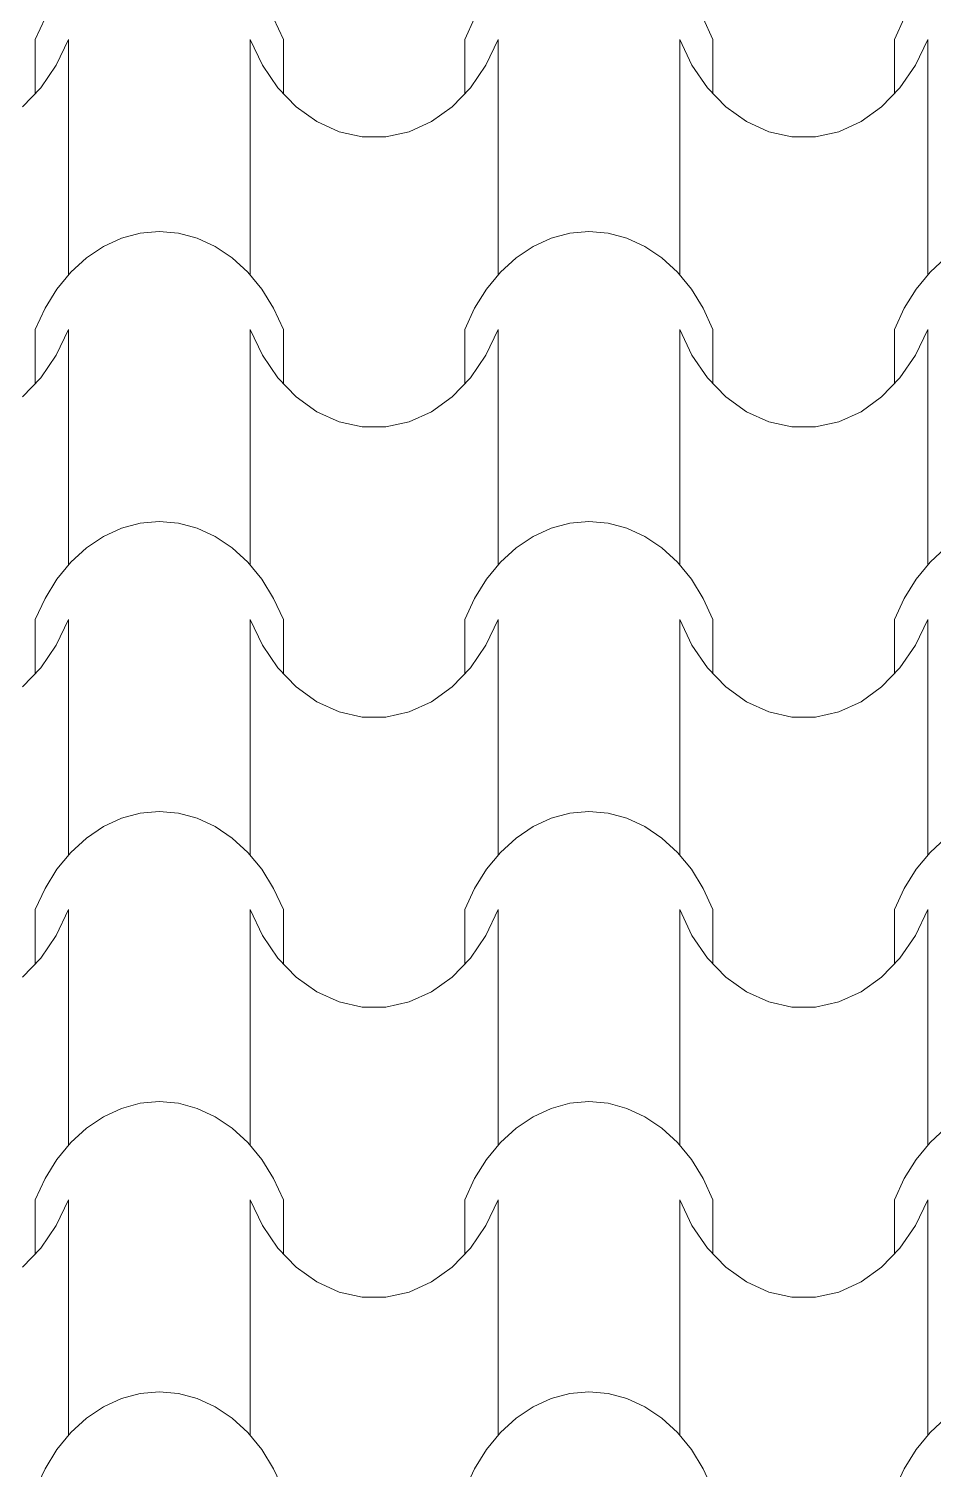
# Model space of a CAD drawing. Header units: millimetres. Extents: x 42452 to 2852333, y -419346 to 834876.
# Drawn here: x 2635234 to 2636656, y 658967 to 661233 of the extents above; entities that cross this region are included whole.
import ezdxf

# ---------------------------------------------------------------- set-up
doc = ezdxf.new("R2010")
doc.units = ezdxf.units.MM
doc.layers.add('M-2 keramitin shtrixi_Ном._пера__21_Pen_No__1', color=7, linetype='Continuous', lineweight=15)
doc.layers.add('memar', color=7, linetype='Continuous', lineweight=25)

# ---------------------------------------------------------------- blocks, each defined once
blk = doc.blocks.new('*X17')
at = {"layer": 'M-2 keramitin shtrixi_Ном._пера__21_Pen_No__1', "color": 7, "linetype": 'Continuous', "lineweight": 15}
for p, q in [((-251095.1, -1358616.1), (-251079.8, -1358582.8)), ((-250720.4, -1358582.8), (-250705.1, -1358616.1)), ((-250419.6, -1358616.1), (-250404.3, -1358582.8)), ((-250044.8, -1358582.8), (-250029.5, -1358616.1)), ((-249744, -1358616.1), (-249728.7, -1358582.8)), ((-251095.1, -1358701.2), (-251095.1, -1358616.1)), ((-251042.9, -1358616.1), (-251062.2, -1358656.6)), ((-251042.9, -1358801.2), (-251042.9, -1358616.1)), ((-250757.3, -1358801.2), (-250757.3, -1358616.1)), ((-250738, -1358656.6), (-250757.3, -1358616.1)), ((-250705.1, -1358701.2), (-250705.1, -1358616.1)), ((-250419.6, -1358701.2), (-250419.6, -1358616.1)), ((-250367.3, -1358616.1), (-250386.6, -1358656.6)), ((-250367.3, -1358801.2), (-250367.3, -1358616.1)), ((-250081.8, -1358801.2), (-250081.8, -1358616.1)), ((-250062.5, -1358656.6), (-250081.8, -1358616.1)), ((-250029.5, -1358701.2), (-250029.5, -1358616.1)), ((-249744, -1358701.2), (-249744, -1358616.1)), ((-249691.7, -1358616.1), (-249711.1, -1358656.6)), ((-249691.7, -1358801.2), (-249691.7, -1358616.1)), ((-251062.2, -1358656.6), (-251086.6, -1358692.3)), ((-250713.6, -1358692.3), (-250738, -1358656.6)), ((-250386.6, -1358656.6), (-250411, -1358692.3)), ((-250038, -1358692.3), (-250062.5, -1358656.6)), ((-249711.1, -1358656.6), (-249735.5, -1358692.3)), ((-251086.6, -1358692.3), (-251115.4, -1358722.2)), ((-250684.8, -1358722.2), (-250713.6, -1358692.3)), ((-250411, -1358692.3), (-250439.8, -1358722.2)), ((-250009.2, -1358722.2), (-250038, -1358692.3)), ((-249735.5, -1358692.3), (-249764.3, -1358722.2)), ((-250652.4, -1358745.5), (-250684.8, -1358722.2)), ((-250439.8, -1358722.2), (-250472.2, -1358745.5)), ((-249976.9, -1358745.5), (-250009.2, -1358722.2)), ((-249764.3, -1358722.2), (-249796.7, -1358745.5)), ((-250617.5, -1358761.3), (-250652.4, -1358745.5)), ((-250580.9, -1358769.4), (-250617.5, -1358761.3)), ((-250507.2, -1358761.3), (-250543.8, -1358769.4)), ((-250472.2, -1358745.5), (-250507.2, -1358761.3)), ((-249941.9, -1358761.3), (-249976.9, -1358745.5)), ((-249905.3, -1358769.4), (-249941.9, -1358761.3)), ((-249831.6, -1358761.3), (-249868.2, -1358769.4)), ((-249796.7, -1358745.5), (-249831.6, -1358761.3)), ((-250562.3, -1358769.4), (-250580.9, -1358769.4)), ((-250543.8, -1358769.4), (-250562.3, -1358769.4)), ((-249886.8, -1358769.4), (-249905.3, -1358769.4)), ((-249868.2, -1358769.4), (-249886.8, -1358769.4)), ((-251042.9, -1358986.2), (-251042.9, -1358801.2)), ((-250757.3, -1358986.2), (-250757.3, -1358801.2)), ((-250367.3, -1358986.2), (-250367.3, -1358801.2)), ((-250081.8, -1358986.2), (-250081.8, -1358801.2)), ((-249691.7, -1358986.2), (-249691.7, -1358801.2)), ((-250959.7, -1358928.8), (-250930.2, -1358920.8)), ((-250930.2, -1358920.8), (-250900.1, -1358918.1)), ((-250900.1, -1358918.1), (-250870, -1358920.8)), ((-250870, -1358920.8), (-250840.5, -1358928.8)), ((-250284.2, -1358928.8), (-250254.6, -1358920.8)), ((-250254.6, -1358920.8), (-250224.5, -1358918.1)), ((-250224.5, -1358918.1), (-250194.4, -1358920.8)), ((-250194.4, -1358920.8), (-250164.9, -1358928.8)), ((-251014.8, -1358959.8), (-250988.1, -1358941.8)), ((-250988.1, -1358941.8), (-250959.7, -1358928.8)), ((-250840.5, -1358928.8), (-250812.1, -1358941.8)), ((-250812.1, -1358941.8), (-250785.4, -1358959.8)), ((-250339.2, -1358959.8), (-250312.5, -1358941.8)), ((-250312.5, -1358941.8), (-250284.2, -1358928.8)), ((-250164.9, -1358928.8), (-250136.6, -1358941.8)), ((-250136.6, -1358941.8), (-250109.9, -1358959.8)), ((-251039.3, -1358982.3), (-251014.8, -1358959.8)), ((-250785.4, -1358959.8), (-250760.9, -1358982.3)), ((-250363.7, -1358982.3), (-250339.2, -1358959.8)), ((-250109.9, -1358959.8), (-250085.4, -1358982.3)), ((-249688.2, -1358982.3), (-249663.7, -1358959.8)), ((-251061.1, -1359009), (-251039.3, -1358982.3)), ((-250760.9, -1358982.3), (-250739.1, -1359009)), ((-250385.5, -1359009), (-250363.7, -1358982.3)), ((-250085.4, -1358982.3), (-250063.5, -1359009)), ((-249710, -1359009), (-249688.2, -1358982.3)), ((-251079.8, -1359039.2), (-251061.1, -1359009)), ((-250739.1, -1359009), (-250720.4, -1359039.2)), ((-250404.3, -1359039.2), (-250385.5, -1359009)), ((-250063.5, -1359009), (-250044.8, -1359039.2)), ((-249728.7, -1359039.2), (-249710, -1359009)), ((-251095.1, -1359072.4), (-251079.8, -1359039.2)), ((-250720.4, -1359039.2), (-250705.1, -1359072.4)), ((-250419.6, -1359072.4), (-250404.3, -1359039.2)), ((-250044.8, -1359039.2), (-250029.5, -1359072.4)), ((-249744, -1359072.4), (-249728.7, -1359039.2)), ((-251095.1, -1359157.5), (-251095.1, -1359072.4)), ((-251042.9, -1359072.4), (-251062.2, -1359113)), ((-251042.9, -1359257.5), (-251042.9, -1359072.4)), ((-250757.3, -1359257.5), (-250757.3, -1359072.4)), ((-250738, -1359113), (-250757.3, -1359072.4)), ((-250705.1, -1359157.5), (-250705.1, -1359072.4)), ((-250419.6, -1359157.5), (-250419.6, -1359072.4)), ((-250367.3, -1359072.4), (-250386.6, -1359113)), ((-250367.3, -1359257.5), (-250367.3, -1359072.4)), ((-250081.8, -1359257.5), (-250081.8, -1359072.4)), ((-250062.5, -1359113), (-250081.8, -1359072.4)), ((-250029.5, -1359157.5), (-250029.5, -1359072.4)), ((-249744, -1359157.5), (-249744, -1359072.4)), ((-249691.7, -1359072.4), (-249711.1, -1359113)), ((-249691.7, -1359257.5), (-249691.7, -1359072.4)), ((-251062.2, -1359113), (-251086.6, -1359148.7)), ((-250713.6, -1359148.7), (-250738, -1359113)), ((-250386.6, -1359113), (-250411, -1359148.7)), ((-250038, -1359148.7), (-250062.5, -1359113)), ((-249711.1, -1359113), (-249735.5, -1359148.7)), ((-251086.6, -1359148.7), (-251115.4, -1359178.6)), ((-250684.8, -1359178.6), (-250713.6, -1359148.7)), ((-250411, -1359148.7), (-250439.8, -1359178.6)), ((-250009.2, -1359178.6), (-250038, -1359148.7)), ((-249735.5, -1359148.7), (-249764.3, -1359178.6)), ((-250652.4, -1359201.8), (-250684.8, -1359178.6)), ((-250439.8, -1359178.6), (-250472.2, -1359201.8)), ((-249976.9, -1359201.8), (-250009.2, -1359178.6)), ((-249764.3, -1359178.6), (-249796.7, -1359201.8)), ((-250617.5, -1359217.7), (-250652.4, -1359201.8)), ((-250580.9, -1359225.7), (-250617.5, -1359217.7)), ((-250507.2, -1359217.7), (-250543.8, -1359225.7)), ((-250472.2, -1359201.8), (-250507.2, -1359217.7)), ((-249941.9, -1359217.7), (-249976.9, -1359201.8)), ((-249905.3, -1359225.7), (-249941.9, -1359217.7)), ((-249831.6, -1359217.7), (-249868.2, -1359225.7)), ((-249796.7, -1359201.8), (-249831.6, -1359217.7)), ((-250562.3, -1359225.7), (-250580.9, -1359225.7)), ((-250543.8, -1359225.7), (-250562.3, -1359225.7)), ((-249886.8, -1359225.7), (-249905.3, -1359225.7)), ((-249868.2, -1359225.7), (-249886.8, -1359225.7)), ((-251042.9, -1359442.6), (-251042.9, -1359257.5)), ((-250757.3, -1359442.6), (-250757.3, -1359257.5)), ((-250367.3, -1359442.6), (-250367.3, -1359257.5)), ((-250081.8, -1359442.6), (-250081.8, -1359257.5)), ((-249691.7, -1359442.6), (-249691.7, -1359257.5)), ((-250959.7, -1359385.1), (-250930.2, -1359377.1)), ((-250930.2, -1359377.1), (-250900.1, -1359374.5)), ((-250900.1, -1359374.5), (-250870, -1359377.1)), ((-250870, -1359377.1), (-250840.5, -1359385.1)), ((-250284.2, -1359385.1), (-250254.6, -1359377.1)), ((-250254.6, -1359377.1), (-250224.5, -1359374.5)), ((-250224.5, -1359374.5), (-250194.4, -1359377.1)), ((-250194.4, -1359377.1), (-250164.9, -1359385.1)), ((-251014.8, -1359416.2), (-250988.1, -1359398.2)), ((-250988.1, -1359398.2), (-250959.7, -1359385.1)), ((-250840.5, -1359385.1), (-250812.1, -1359398.2)), ((-250812.1, -1359398.2), (-250785.4, -1359416.2)), ((-250339.2, -1359416.2), (-250312.5, -1359398.2)), ((-250312.5, -1359398.2), (-250284.2, -1359385.1)), ((-250164.9, -1359385.1), (-250136.6, -1359398.2)), ((-250136.6, -1359398.2), (-250109.9, -1359416.2)), ((-251039.3, -1359438.7), (-251014.8, -1359416.2)), ((-250785.4, -1359416.2), (-250760.9, -1359438.7)), ((-250363.7, -1359438.7), (-250339.2, -1359416.2)), ((-250109.9, -1359416.2), (-250085.4, -1359438.7)), ((-249688.2, -1359438.7), (-249663.7, -1359416.2)), ((-251061.1, -1359465.3), (-251039.3, -1359438.7)), ((-250760.9, -1359438.7), (-250739.1, -1359465.3)), ((-250385.5, -1359465.3), (-250363.7, -1359438.7)), ((-250085.4, -1359438.7), (-250063.5, -1359465.3)), ((-249710, -1359465.3), (-249688.2, -1359438.7)), ((-251079.8, -1359495.5), (-251061.1, -1359465.3)), ((-250739.1, -1359465.3), (-250720.4, -1359495.5)), ((-250404.3, -1359495.5), (-250385.5, -1359465.3)), ((-250063.5, -1359465.3), (-250044.8, -1359495.5)), ((-249728.7, -1359495.5), (-249710, -1359465.3)), ((-251095.1, -1359528.8), (-251079.8, -1359495.5)), ((-250720.4, -1359495.5), (-250705.1, -1359528.8)), ((-250419.6, -1359528.8), (-250404.3, -1359495.5)), ((-250044.8, -1359495.5), (-250029.5, -1359528.8)), ((-249744, -1359528.8), (-249728.7, -1359495.5)), ((-251095.1, -1359613.9), (-251095.1, -1359528.8)), ((-251042.9, -1359528.8), (-251062.2, -1359569.3)), ((-251042.9, -1359713.9), (-251042.9, -1359528.8)), ((-250757.3, -1359713.9), (-250757.3, -1359528.8)), ((-250738, -1359569.3), (-250757.3, -1359528.8)), ((-250705.1, -1359613.9), (-250705.1, -1359528.8)), ((-250419.6, -1359613.9), (-250419.6, -1359528.8)), ((-250367.3, -1359528.8), (-250386.6, -1359569.3)), ((-250367.3, -1359713.9), (-250367.3, -1359528.8)), ((-250081.8, -1359713.9), (-250081.8, -1359528.8)), ((-250062.5, -1359569.3), (-250081.8, -1359528.8)), ((-250029.5, -1359613.9), (-250029.5, -1359528.8)), ((-249744, -1359613.9), (-249744, -1359528.8)), ((-249691.7, -1359528.8), (-249711.1, -1359569.3)), ((-249691.7, -1359713.9), (-249691.7, -1359528.8)), ((-251062.2, -1359569.3), (-251086.6, -1359605)), ((-250713.6, -1359605), (-250738, -1359569.3)), ((-250386.6, -1359569.3), (-250411, -1359605)), ((-250038, -1359605), (-250062.5, -1359569.3)), ((-249711.1, -1359569.3), (-249735.5, -1359605)), ((-251086.6, -1359605), (-251115.4, -1359634.9)), ((-250684.8, -1359634.9), (-250713.6, -1359605)), ((-250411, -1359605), (-250439.8, -1359634.9)), ((-250009.2, -1359634.9), (-250038, -1359605)), ((-249735.5, -1359605), (-249764.3, -1359634.9)), ((-250652.4, -1359658.2), (-250684.8, -1359634.9)), ((-250439.8, -1359634.9), (-250472.2, -1359658.2)), ((-249976.9, -1359658.2), (-250009.2, -1359634.9)), ((-249764.3, -1359634.9), (-249796.7, -1359658.2)), ((-250617.5, -1359674), (-250652.4, -1359658.2)), ((-250472.2, -1359658.2), (-250507.2, -1359674)), ((-249941.9, -1359674), (-249976.9, -1359658.2)), ((-249796.7, -1359658.2), (-249831.6, -1359674)), ((-250580.9, -1359682.1), (-250617.5, -1359674)), ((-250562.3, -1359682.1), (-250580.9, -1359682.1)), ((-250543.8, -1359682.1), (-250562.3, -1359682.1)), ((-250507.2, -1359674), (-250543.8, -1359682.1)), ((-249905.3, -1359682.1), (-249941.9, -1359674)), ((-249886.8, -1359682.1), (-249905.3, -1359682.1)), ((-249868.2, -1359682.1), (-249886.8, -1359682.1)), ((-249831.6, -1359674), (-249868.2, -1359682.1)), ((-251042.9, -1359898.9), (-251042.9, -1359713.9)), ((-250757.3, -1359898.9), (-250757.3, -1359713.9)), ((-250367.3, -1359898.9), (-250367.3, -1359713.9)), ((-250081.8, -1359898.9), (-250081.8, -1359713.9)), ((-249691.7, -1359898.9), (-249691.7, -1359713.9)), ((-250930.2, -1359833.5), (-250900.1, -1359830.8)), ((-250900.1, -1359830.8), (-250870, -1359833.5)), ((-250254.6, -1359833.5), (-250224.5, -1359830.8)), ((-250224.5, -1359830.8), (-250194.4, -1359833.5)), ((-251014.8, -1359872.5), (-250988.1, -1359854.5)), ((-250988.1, -1359854.5), (-250959.7, -1359841.4)), ((-250959.7, -1359841.4), (-250930.2, -1359833.5)), ((-250870, -1359833.5), (-250840.5, -1359841.4)), ((-250840.5, -1359841.4), (-250812.1, -1359854.5)), ((-250812.1, -1359854.5), (-250785.4, -1359872.5)), ((-250339.2, -1359872.5), (-250312.5, -1359854.5)), ((-250312.5, -1359854.5), (-250284.2, -1359841.4)), ((-250284.2, -1359841.4), (-250254.6, -1359833.5)), ((-250194.4, -1359833.5), (-250164.9, -1359841.4)), ((-250164.9, -1359841.4), (-250136.6, -1359854.5)), ((-250136.6, -1359854.5), (-250109.9, -1359872.5)), ((-251039.3, -1359895), (-251014.8, -1359872.5)), ((-250785.4, -1359872.5), (-250760.9, -1359895)), ((-250363.7, -1359895), (-250339.2, -1359872.5)), ((-250109.9, -1359872.5), (-250085.4, -1359895)), ((-249688.2, -1359895), (-249663.7, -1359872.5)), ((-251061.1, -1359921.7), (-251039.3, -1359895)), ((-250760.9, -1359895), (-250739.1, -1359921.7)), ((-250385.5, -1359921.7), (-250363.7, -1359895)), ((-250085.4, -1359895), (-250063.5, -1359921.7)), ((-249710, -1359921.7), (-249688.2, -1359895)), ((-251079.8, -1359951.9), (-251061.1, -1359921.7)), ((-250739.1, -1359921.7), (-250720.4, -1359951.9)), ((-250404.3, -1359951.9), (-250385.5, -1359921.7)), ((-250063.5, -1359921.7), (-250044.8, -1359951.9)), ((-249728.7, -1359951.9), (-249710, -1359921.7)), ((-251095.1, -1359985.1), (-251079.8, -1359951.9)), ((-250720.4, -1359951.9), (-250705.1, -1359985.1)), ((-250419.6, -1359985.1), (-250404.3, -1359951.9)), ((-250044.8, -1359951.9), (-250029.5, -1359985.1)), ((-249744, -1359985.1), (-249728.7, -1359951.9)), ((-251095.1, -1360070.2), (-251095.1, -1359985.1)), ((-251042.9, -1359985.1), (-251062.2, -1360025.6)), ((-251042.9, -1360170.2), (-251042.9, -1359985.1)), ((-250757.3, -1360170.2), (-250757.3, -1359985.1)), ((-250738, -1360025.6), (-250757.3, -1359985.1)), ((-250705.1, -1360070.2), (-250705.1, -1359985.1)), ((-250419.6, -1360070.2), (-250419.6, -1359985.1)), ((-250367.3, -1359985.1), (-250386.6, -1360025.6)), ((-250367.3, -1360170.2), (-250367.3, -1359985.1)), ((-250081.8, -1360170.2), (-250081.8, -1359985.1)), ((-250062.5, -1360025.6), (-250081.8, -1359985.1)), ((-250029.5, -1360070.2), (-250029.5, -1359985.1)), ((-249744, -1360070.2), (-249744, -1359985.1)), ((-249691.7, -1359985.1), (-249711.1, -1360025.6)), ((-249691.7, -1360170.2), (-249691.7, -1359985.1)), ((-251062.2, -1360025.6), (-251086.6, -1360061.4)), ((-250713.6, -1360061.4), (-250738, -1360025.6)), ((-250386.6, -1360025.6), (-250411, -1360061.4)), ((-250038, -1360061.4), (-250062.5, -1360025.6)), ((-249711.1, -1360025.6), (-249735.5, -1360061.4)), ((-251086.6, -1360061.4), (-251115.4, -1360091.3)), ((-250684.8, -1360091.3), (-250713.6, -1360061.4)), ((-250411, -1360061.4), (-250439.8, -1360091.3)), ((-250009.2, -1360091.3), (-250038, -1360061.4)), ((-249735.5, -1360061.4), (-249764.3, -1360091.3)), ((-250652.4, -1360114.5), (-250684.8, -1360091.3)), ((-250439.8, -1360091.3), (-250472.2, -1360114.5)), ((-249976.9, -1360114.5), (-250009.2, -1360091.3)), ((-249764.3, -1360091.3), (-249796.7, -1360114.5)), ((-250617.5, -1360130.4), (-250652.4, -1360114.5)), ((-250472.2, -1360114.5), (-250507.2, -1360130.4)), ((-249941.9, -1360130.4), (-249976.9, -1360114.5)), ((-249796.7, -1360114.5), (-249831.6, -1360130.4)), ((-250580.9, -1360138.4), (-250617.5, -1360130.4)), ((-250562.3, -1360138.4), (-250580.9, -1360138.4)), ((-250543.8, -1360138.4), (-250562.3, -1360138.4)), ((-250507.2, -1360130.4), (-250543.8, -1360138.4)), ((-249905.3, -1360138.4), (-249941.9, -1360130.4)), ((-249886.8, -1360138.4), (-249905.3, -1360138.4)), ((-249868.2, -1360138.4), (-249886.8, -1360138.4)), ((-249831.6, -1360130.4), (-249868.2, -1360138.4)), ((-251042.9, -1360355.3), (-251042.9, -1360170.2)), ((-250757.3, -1360355.3), (-250757.3, -1360170.2)), ((-250367.3, -1360355.3), (-250367.3, -1360170.2)), ((-250081.8, -1360355.3), (-250081.8, -1360170.2)), ((-249691.7, -1360355.3), (-249691.7, -1360170.2)), ((-250988.1, -1360310.9), (-250959.7, -1360297.8)), ((-250959.7, -1360297.8), (-250930.2, -1360289.8)), ((-250930.2, -1360289.8), (-250900.1, -1360287.2)), ((-250900.1, -1360287.2), (-250870, -1360289.8)), ((-250870, -1360289.8), (-250840.5, -1360297.8)), ((-250840.5, -1360297.8), (-250812.1, -1360310.9)), ((-250312.5, -1360310.9), (-250284.2, -1360297.8)), ((-250284.2, -1360297.8), (-250254.6, -1360289.8)), ((-250254.6, -1360289.8), (-250224.5, -1360287.2)), ((-250224.5, -1360287.2), (-250194.4, -1360289.8)), ((-250194.4, -1360289.8), (-250164.9, -1360297.8)), ((-250164.9, -1360297.8), (-250136.6, -1360310.9)), ((-251039.3, -1360351.4), (-251014.8, -1360328.9)), ((-251014.8, -1360328.9), (-250988.1, -1360310.9)), ((-250812.1, -1360310.9), (-250785.4, -1360328.9)), ((-250785.4, -1360328.9), (-250760.9, -1360351.4)), ((-250363.7, -1360351.4), (-250339.2, -1360328.9)), ((-250339.2, -1360328.9), (-250312.5, -1360310.9)), ((-250136.6, -1360310.9), (-250109.9, -1360328.9)), ((-250109.9, -1360328.9), (-250085.4, -1360351.4)), ((-249688.2, -1360351.4), (-249663.7, -1360328.9)), ((-251061.1, -1360378), (-251039.3, -1360351.4)), ((-250760.9, -1360351.4), (-250739.1, -1360378)), ((-250385.5, -1360378), (-250363.7, -1360351.4)), ((-250085.4, -1360351.4), (-250063.5, -1360378)), ((-249710, -1360378), (-249688.2, -1360351.4)), ((-251079.8, -1360408.2), (-251061.1, -1360378)), ((-250739.1, -1360378), (-250720.4, -1360408.2)), ((-250404.3, -1360408.2), (-250385.5, -1360378)), ((-250063.5, -1360378), (-250044.8, -1360408.2)), ((-249728.7, -1360408.2), (-249710, -1360378)), ((-251095.1, -1360441.5), (-251079.8, -1360408.2)), ((-250720.4, -1360408.2), (-250705.1, -1360441.5)), ((-250419.6, -1360441.5), (-250404.3, -1360408.2)), ((-250044.8, -1360408.2), (-250029.5, -1360441.5)), ((-249744, -1360441.5), (-249728.7, -1360408.2)), ((-251095.1, -1360526.6), (-251095.1, -1360441.5)), ((-251042.9, -1360441.5), (-251062.2, -1360482)), ((-251042.9, -1360626.6), (-251042.9, -1360441.5)), ((-250757.3, -1360626.6), (-250757.3, -1360441.5)), ((-250738, -1360482), (-250757.3, -1360441.5)), ((-250705.1, -1360526.6), (-250705.1, -1360441.5)), ((-250419.6, -1360526.6), (-250419.6, -1360441.5)), ((-250367.3, -1360441.5), (-250386.6, -1360482)), ((-250367.3, -1360626.6), (-250367.3, -1360441.5)), ((-250081.8, -1360626.6), (-250081.8, -1360441.5)), ((-250062.5, -1360482), (-250081.8, -1360441.5)), ((-250029.5, -1360526.6), (-250029.5, -1360441.5)), ((-249744, -1360526.6), (-249744, -1360441.5)), ((-249691.7, -1360441.5), (-249711.1, -1360482)), ((-249691.7, -1360626.6), (-249691.7, -1360441.5)), ((-251062.2, -1360482), (-251086.6, -1360517.7)), ((-250713.6, -1360517.7), (-250738, -1360482)), ((-250386.6, -1360482), (-250411, -1360517.7)), ((-250038, -1360517.7), (-250062.5, -1360482)), ((-249711.1, -1360482), (-249735.5, -1360517.7)), ((-251086.6, -1360517.7), (-251115.4, -1360547.6)), ((-250684.8, -1360547.6), (-250713.6, -1360517.7)), ((-250411, -1360517.7), (-250439.8, -1360547.6)), ((-250009.2, -1360547.6), (-250038, -1360517.7)), ((-249735.5, -1360517.7), (-249764.3, -1360547.6)), ((-250652.4, -1360570.9), (-250684.8, -1360547.6)), ((-250439.8, -1360547.6), (-250472.2, -1360570.9)), ((-249976.9, -1360570.9), (-250009.2, -1360547.6)), ((-249764.3, -1360547.6), (-249796.7, -1360570.9)), ((-250617.5, -1360586.7), (-250652.4, -1360570.9)), ((-250472.2, -1360570.9), (-250507.2, -1360586.7)), ((-249941.9, -1360586.7), (-249976.9, -1360570.9)), ((-249796.7, -1360570.9), (-249831.6, -1360586.7)), ((-250580.9, -1360594.8), (-250617.5, -1360586.7)), ((-250562.3, -1360594.8), (-250580.9, -1360594.8)), ((-250543.8, -1360594.8), (-250562.3, -1360594.8)), ((-250507.2, -1360586.7), (-250543.8, -1360594.8)), ((-249905.3, -1360594.8), (-249941.9, -1360586.7)), ((-249886.8, -1360594.8), (-249905.3, -1360594.8)), ((-249868.2, -1360594.8), (-249886.8, -1360594.8)), ((-249831.6, -1360586.7), (-249868.2, -1360594.8)), ((-251042.9, -1360811.6), (-251042.9, -1360626.6)), ((-250757.3, -1360811.6), (-250757.3, -1360626.6)), ((-250367.3, -1360811.6), (-250367.3, -1360626.6)), ((-250081.8, -1360811.6), (-250081.8, -1360626.6)), ((-249691.7, -1360811.6), (-249691.7, -1360626.6)), ((-250988.1, -1360767.2), (-250959.7, -1360754.1)), ((-250959.7, -1360754.1), (-250930.2, -1360746.2)), ((-250930.2, -1360746.2), (-250900.1, -1360743.5)), ((-250900.1, -1360743.5), (-250870, -1360746.2)), ((-250870, -1360746.2), (-250840.5, -1360754.1)), ((-250840.5, -1360754.1), (-250812.1, -1360767.2)), ((-250312.5, -1360767.2), (-250284.2, -1360754.1)), ((-250284.2, -1360754.1), (-250254.6, -1360746.2)), ((-250254.6, -1360746.2), (-250224.5, -1360743.5)), ((-250224.5, -1360743.5), (-250194.4, -1360746.2)), ((-250194.4, -1360746.2), (-250164.9, -1360754.1)), ((-250164.9, -1360754.1), (-250136.6, -1360767.2)), ((-251014.8, -1360785.2), (-250988.1, -1360767.2)), ((-250812.1, -1360767.2), (-250785.4, -1360785.2)), ((-250339.2, -1360785.2), (-250312.5, -1360767.2)), ((-250136.6, -1360767.2), (-250109.9, -1360785.2)), ((-251039.3, -1360807.7), (-251014.8, -1360785.2)), ((-250785.4, -1360785.2), (-250760.9, -1360807.7)), ((-250363.7, -1360807.7), (-250339.2, -1360785.2)), ((-250109.9, -1360785.2), (-250085.4, -1360807.7)), ((-249688.2, -1360807.7), (-249663.7, -1360785.2)), ((-251061.1, -1360834.4), (-251039.3, -1360807.7)), ((-250760.9, -1360807.7), (-250739.1, -1360834.4)), ((-250385.5, -1360834.4), (-250363.7, -1360807.7)), ((-250085.4, -1360807.7), (-250063.5, -1360834.4)), ((-249710, -1360834.4), (-249688.2, -1360807.7)), ((-251079.8, -1360864.6), (-251061.1, -1360834.4)), ((-250739.1, -1360834.4), (-250720.4, -1360864.6)), ((-250404.3, -1360864.6), (-250385.5, -1360834.4)), ((-250063.5, -1360834.4), (-250044.8, -1360864.6)), ((-249728.7, -1360864.6), (-249710, -1360834.4)), ((-251095.1, -1360897.8), (-251079.8, -1360864.6)), ((-250720.4, -1360864.6), (-250705.1, -1360897.8)), ((-250419.6, -1360897.8), (-250404.3, -1360864.6)), ((-250044.8, -1360864.6), (-250029.5, -1360897.8)), ((-249744, -1360897.8), (-249728.7, -1360864.6))]:
    blk.add_line(p, q, dxfattribs=at)
blk = doc.blocks.new('Fill_2')
at = {"layer": 'M-2 keramitin shtrixi_Ном._пера__21_Pen_No__1', "color": 7, "linetype": 'Continuous', "lineweight": 15}
blk.add_blockref('*X17', (0, 0), dxfattribs=at)

msp = doc.modelspace()

# ---------------------------------------------------------------- block references
at = {"layer": 'memar', "color": 7, "linetype": 'Continuous', "lineweight": 25}
msp.add_blockref('Fill_2', (2886339.52978, 2019832.0495), dxfattribs=at)

doc.saveas('drawing.dxf')
